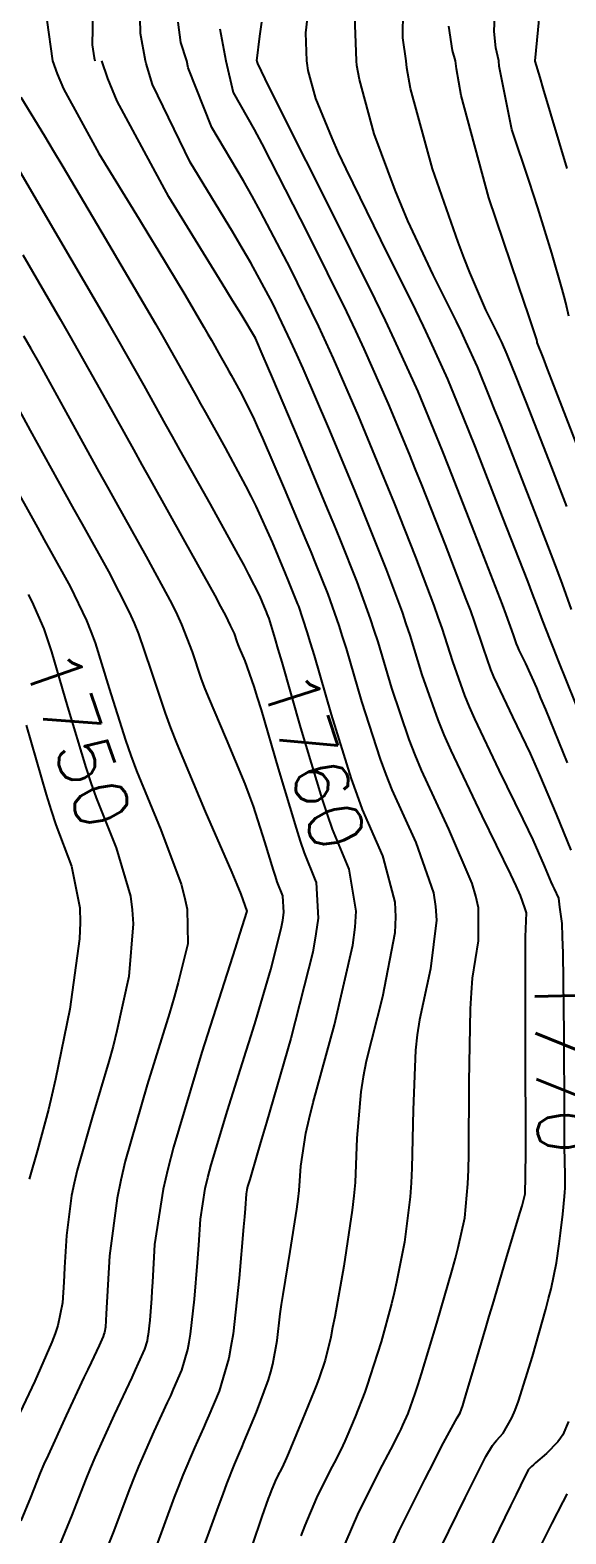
# Model space of a CAD drawing. Header units: metres. Extents: x 837117 to 838477, y 1189012 to 1191015.
# Drawn here: x 837784.2 to 837822.2, y 1189895.6 to 1190002.2 of the extents above; entities that cross this region are included whole.
import ezdxf

# ---------------------------------------------------------------- set-up
doc = ezdxf.new("R2010")
doc.units = ezdxf.units.M
doc.header["$LTSCALE"] = 0.3
doc.layers.add('COTAS 10', color=1, linetype='Continuous')
doc.layers.add('COTAS INT', color=252, linetype='Continuous')
doc.styles.get("Standard").update_dxf_attribs({"font": 'simplex.shx'})

msp = doc.modelspace()

# ---------------------------------------------------------------- linework, layer by layer
at = {"layer": 'COTAS 10'}
for points, elevation in [([(837822.227, 1189968.414), (837821.167, 1189971.167), (837819.348, 1189975.825), (837818.978, 1189976.769), (837818.665, 1189977.563), (837818.018, 1189979.182), (837817.621, 1189980.056), (837817.466, 1189980.38), (837817.291, 1189980.74), (837816.498, 1189982.338), (837815.36, 1189984.986), (837814.967, 1189986.007), (837814.541, 1189987.154), (837812.723, 1189992.338), (837811.168, 1189998.022), (837810.908, 1189999.485), (837810.84, 1190000), (837810.626, 1190001.619), (837810.662, 1190005.6)], 1780), ([(837813.298, 1189894.658), (837815.035, 1189898.193), (837815.407, 1189898.943), (837815.731, 1189899.593), (837816.505, 1189901.114), (837816.975, 1189901.897), (837817.108, 1189902.083), (837817.241, 1189902.255), (837817.73, 1189902.761), (837818.349, 1189903.85), (837818.565, 1189904.388), (837818.799, 1189905.03), (837819.802, 1189908.202), (837820.747, 1189911.558), (837820.944, 1189912.314), (837821.114, 1189912.996), (837821.493, 1189914.836), (837821.684, 1189916.188), (837821.734, 1189916.561), (837821.784, 1189916.935), (837821.956, 1189918.282), (837822.081, 1189919.522), (837822.102, 1189919.828), (837822.116, 1189920.118), (837822.115, 1189921.032), (837822.079, 1189923.056), (837822.071, 1189924.047), (837822.063, 1189925.225), (837822.041, 1189931.032), (837821.974, 1189936.782), (837821.937, 1189937.923), (837821.894, 1189938.87), (837821.751, 1189940.028), (837821.672, 1189940.662), (837821.352, 1189941.331), (837821.246, 1189941.57), (837821.133, 1189941.831), (837820.662, 1189942.968), (837819.852, 1189944.79), (837819.525, 1189945.483), (837819.153, 1189946.259), (837817.438, 1189949.743), (837815.712, 1189953.368), (837815.334, 1189954.233), (837814.998, 1189955.037), (837814.147, 1189957.438), (837813.399, 1189959.792), (837813.13, 1189960.566), (837812.833, 1189961.394), (837811.537, 1189964.828), (837810.018, 1189968.662), (837809.581, 1189969.742), (837809.138, 1189970.83), (837807.477, 1189974.828), (837805.698, 1189978.894), (837805.18, 1189980.025), (837804.651, 1189981.158), (837802.649, 1189985.271), (837800.532, 1189989.316), (837799.931, 1189990.406), (837799.323, 1189991.484), (837797.075, 1189995.271), (837795.396, 1189999.497), (837795.303, 1190000), (837794.878, 1190001.288), (837794.702, 1190002.722)], 1770), ([(837795.979, 1189893.234), (837797.559, 1189897.579), (837797.877, 1189898.445), (837798.144, 1189899.164), (837798.68, 1189900.545), (837799.042, 1189901.373), (837799.199, 1189901.744), (837799.381, 1189902.177), (837800.244, 1189904.251), (837801.092, 1189906.538), (837801.264, 1189907.105), (837801.41, 1189907.642), (837801.711, 1189909.341), (837801.928, 1189911.225), (837802.02, 1189911.878), (837802.127, 1189912.589), (837802.63, 1189915.634), (837803.107, 1189918.643), (837803.198, 1189919.331), (837803.271, 1189919.956), (837803.383, 1189921.688), (837803.747, 1189924.026), (837803.978, 1189925.032), (837804.266, 1189926.194), (837805.777, 1189931.688), (837807.08, 1189937.341), (837807.237, 1189938.604), (837807.306, 1189939.735), (837806.816, 1189942.727), (837805.642, 1189945.56), (837805.278, 1189946.591), (837804.898, 1189947.729), (837803.387, 1189952.727), (837802.056, 1189957.381), (837801.79, 1189958.3), (837801.567, 1189959.061), (837801.134, 1189960.475), (837800.998, 1189960.814), (837800.945, 1189960.946), (837800.877, 1189961.112), (837800.802, 1189961.293), (837800.475, 1189962.075), (837799.712, 1189963.609), (837799.363, 1189964.264), (837798.954, 1189965.019), (837796.977, 1189968.577), (837794.818, 1189972.427), (837794.294, 1189973.365), (837793.802, 1189974.248), (837792.292, 1189976.977), (837790.431, 1189980.263), (837789.717, 1189981.498), (837788.918, 1189982.873), (837785.315, 1189989.014), (837781.882, 1189994.842)], 1760), ([(837784.066, 1189962.171), (837784.334, 1189961.691), (837785.175, 1189959.74), (837785.442, 1189958.978), (837785.724, 1189958.12), (837786.864, 1189954.222), (837788.143, 1189949.935), (837788.511, 1189948.833), (837788.887, 1189947.767), (837790.295, 1189944.222), (837791.315, 1189940.816), (837791.446, 1189939.837), (837791.512, 1189938.844), (837791.2, 1189935.127), (837790.352, 1189931.272), (837790.079, 1189930.191), (837789.79, 1189929.104), (837788.607, 1189925.127), (837787.542, 1189921.404), (837787.326, 1189920.476), (837787.145, 1189919.592), (837786.777, 1189916.775), (837786.649, 1189914.506), (837786.619, 1189913.968), (837786.591, 1189913.469), (837786.508, 1189911.995), (837786.164, 1189910.404), (837785.971, 1189909.832), (837785.735, 1189909.202), (837784.532, 1189906.45), (837783.254, 1189903.747)], 1750)]:
    msp.add_lwpolyline(points, dxfattribs=dict(at, elevation=elevation))
at = {"layer": 'COTAS INT'}
for points, elevation in [([(837783.941, 1190033.593), (837786.648, 1190029.392), (837787.264, 1190028.325), (837787.821, 1190027.299), (837789.349, 1190023.941), (837790.154, 1190020.636), (837790.256, 1190019.643), (837790.304, 1190018.617), (837790.04, 1190014.632), (837789.459, 1190010.541), (837789.308, 1190009.448), (837789.16, 1190008.373), (837788.661, 1190004.632), (837788.605, 1190001.123), (837788.737, 1190000.194), (837788.779, 1190000)], 1766), ([(837822.259, 1189992.37), (837820.563, 1189998.062), (837820.343, 1189998.798), (837819.992, 1189999.976), (837819.989, 1190000), (837820.936, 1190009.783)], 1786), ([(837808.781, 1189892.319), (837810.365, 1189895.836), (837811.818, 1189898.776), (837812.169, 1189899.477), (837812.499, 1189900.128), (837813.505, 1189902.07), (837814.209, 1189903.382), (837814.347, 1189903.636), (837814.462, 1189903.843), (837814.672, 1189904.195), (837814.86, 1189904.731), (837814.96, 1189905.053), (837815.082, 1189905.451), (837815.695, 1189907.517), (837816.497, 1189910.238), (837816.737, 1189911.049), (837816.986, 1189911.884), (837817.948, 1189915.11), (837818.772, 1189917.879), (837818.932, 1189918.426), (837819.063, 1189918.878), (837819.293, 1189919.719), (837819.313, 1189920.979), (837819.318, 1189921.373), (837819.32, 1189922.338), (837819.32, 1189923.523), (837819.304, 1189929.633), (837819.296, 1189935.756), (837819.301, 1189936.949), (837819.31, 1189937.924), (837819.371, 1189939.633), (837819.25, 1189939.981), (837818.941, 1189940.86), (837818.64, 1189941.532), (837818.261, 1189942.348), (837816.234, 1189946.496), (837814.039, 1189951.124), (837813.553, 1189952.243), (837813.119, 1189953.292), (837811.995, 1189956.496), (837811.131, 1189959.31), (837810.862, 1189960.113), (837810.58, 1189960.928), (837809.456, 1189963.957), (837808.095, 1189967.376), (837807.663, 1189968.436), (837807.208, 1189969.545), (837805.368, 1189973.957), (837803.548, 1189978.194), (837803.106, 1189979.191), (837802.69, 1189980.113), (837801.411, 1189982.808), (837799.84, 1189985.679), (837799.241, 1189986.712), (837798.57, 1189987.848), (837795.552, 1189992.808), (837792.878, 1189998.316), (837792.424, 1189999.798), (837792.378, 1190000), (837792.017, 1190001.937), (837791.936, 1190006.384)], 1768), ([(837823.42, 1189953.1), (837821.656, 1189957.483), (837821.315, 1189958.336), (837821.037, 1189959.032), (837820.563, 1189960.244), (837820.086, 1189961.501), (837819.806, 1189962.226), (837819.461, 1189963.114), (837817.684, 1189967.684), (837815.753, 1189972.609), (837815.312, 1189973.721), (837814.911, 1189974.724), (837813.802, 1189977.44), (837812.559, 1189980.174), (837812.074, 1189981.188), (837811.528, 1189982.315), (837809.048, 1189987.313), (837806.594, 1189992.332), (837806.064, 1189993.47), (837805.599, 1189994.5), (837804.461, 1189997.313), (837803.916, 1189999.307), (837803.825, 1189999.819), (837803.801, 1190000), (837803.738, 1190001.964), (837804.023, 1190004.433)], 1776), ([(837822.574, 1189961.114), (837821.927, 1189962.92), (837821.614, 1189963.749), (837821.244, 1189964.722), (837820.129, 1189967.607), (837819.425, 1189969.425), (837817.55, 1189974.217), (837817.145, 1189975.245), (837816.788, 1189976.144), (837815.91, 1189978.311), (837815.09, 1189980.115), (837814.77, 1189980.784), (837814.41, 1189981.527), (837812.773, 1189984.826), (837810.977, 1189988.659), (837810.516, 1189989.739), (837810.07, 1189990.827), (837808.592, 1189994.826), (837807.542, 1189998.665), (837807.366, 1189999.652), (837807.32, 1190000), (837807.2, 1190003.782)], 1778), ([(837785.387, 1190002.881), (837785.794, 1190000), (837786.121, 1189999.079), (837786.572, 1189998.011), (837789.073, 1189993.433), (837791.941, 1189988.771), (837792.625, 1189987.65), (837793.26, 1189986.602), (837795.158, 1189983.433), (837796.51, 1189981.131), (837796.801, 1189980.631), (837797.057, 1189980.19), (837797.682, 1189979.091), (837798.136, 1189978.27), (837798.284, 1189978.005), (837798.442, 1189977.723), (837799.091, 1189976.565), (837800.003, 1189974.741), (837800.327, 1189974.038), (837800.681, 1189973.25), (837802.216, 1189969.69), (837803.744, 1189966.039), (837804.094, 1189965.192), (837804.412, 1189964.418), (837805.295, 1189962.216), (837806.074, 1189959.994), (837806.326, 1189959.207), (837806.593, 1189958.345), (837807.691, 1189954.611), (837809.009, 1189950.51), (837809.415, 1189949.417), (837809.84, 1189948.342), (837811.525, 1189944.611), (837812.783, 1189941.042), (837812.939, 1189940.068), (837813.011, 1189939.101), (837812.574, 1189935.66), (837811.788, 1189932.059), (837811.64, 1189930.991), (837811.521, 1189929.891), (837811.343, 1189925.66), (837811.259, 1189921.529), (837811.2, 1189920.492), (837811.125, 1189919.501), (837810.723, 1189916.308), (837810.164, 1189913.466), (837809.989, 1189912.697), (837809.806, 1189911.935), (837809.071, 1189909.246), (837808.31, 1189906.822), (837808.11, 1189906.228), (837807.914, 1189905.666), (837807.245, 1189903.916), (837806.65, 1189902.532), (837806.501, 1189902.202), (837806.36, 1189901.895), (837805.907, 1189900.978), (837805.443, 1189900.085), (837805.295, 1189899.793), (837805.138, 1189899.481), (837804.501, 1189898.192), (837803.666, 1189896.228), (837803.385, 1189895.491)], 1764), ([(837822.288, 1189950.251), (837820.743, 1189954.034), (837820.402, 1189954.847), (837820.1, 1189955.559), (837819.322, 1189957.285), (837818.865, 1189958.245), (837818.765, 1189958.473), (837818.676, 1189958.686), (837818.451, 1189959.322), (837817.937, 1189960.756), (837817.666, 1189961.473), (837817.34, 1189962.328), (837815.698, 1189966.569), (837813.865, 1189971.233), (837813.417, 1189972.354), (837812.996, 1189973.401), (837811.693, 1189976.569), (837810.028, 1189980.233), (837809.378, 1189981.593), (837808.646, 1189983.102), (837805.323, 1189989.801), (837802.211, 1189996.004), (837801.612, 1189997.201), (837801.128, 1189998.173), (837800.33, 1189999.801), (837800.29, 1189999.949), (837800.283, 1189999.987), (837800.281, 1190000), (837800.489, 1190001.748), (837800.619, 1190002.718)], 1774), ([(837822.376, 1189981.903), (837822.165, 1189982.854), (837822.047, 1189983.299), (837821.902, 1189983.822), (837821.162, 1189986.365), (837820.177, 1189989.568), (837819.878, 1189990.508), (837819.567, 1189991.47), (837818.348, 1189995.133), (837817.444, 1189999.615), (837817.415, 1190000), (837817.208, 1190000.91), (837817.084, 1190002.061), (837817.127, 1190003.267)], 1784), ([(837797.643, 1190002.245), (837798.071, 1190000), (837798.599, 1189997.734), (837800.077, 1189995.121), (837800.621, 1189994.101), (837801.224, 1189992.952), (837803.886, 1189987.734), (837806.612, 1189982.203), (837807.254, 1189980.858), (837807.847, 1189979.594), (837809.585, 1189975.699), (837811.067, 1189972.116), (837811.499, 1189971.048), (837811.941, 1189969.947), (837813.618, 1189965.699), (837815.087, 1189961.861), (837815.398, 1189961.02), (837815.668, 1189960.274), (837816.299, 1189958.38), (837816.837, 1189956.862), (837817.049, 1189956.353), (837817.288, 1189955.806), (837818.38, 1189953.514), (837819.626, 1189950.909), (837819.964, 1189950.165), (837820.298, 1189949.412), (837821.475, 1189946.609), (837822.522, 1189944.078)], 1772), ([(837822.928, 1189972.856), (837821.175, 1189977.361), (837820.84, 1189978.223), (837820.571, 1189978.919), (837820.141, 1189980.038), (837820.138, 1189980.067), (837820.138, 1189980.074), (837820.137, 1189980.082), (837820.134, 1189980.108), (837820.123, 1189980.162), (837820.116, 1189980.187), (837820.108, 1189980.216), (837820.066, 1189980.36), (837819.519, 1189981.988), (837819.193, 1189982.953), (837818.79, 1189984.141), (837816.705, 1189990.291), (837814.739, 1189997.543), (837814.412, 1189999.427), (837814.339, 1190000), (837814.145, 1190000.732), (837813.876, 1190002.443)], 1782), ([(837806.151, 1189894.058), (837807.433, 1189897.014), (837808.486, 1189899.142), (837808.744, 1189899.658), (837808.989, 1189900.14), (837809.755, 1189901.616), (837810.355, 1189902.775), (837810.495, 1189903.058), (837810.625, 1189903.324), (837810.998, 1189904.151), (837811.491, 1189905.571), (837811.696, 1189906.211), (837811.93, 1189906.958), (837813.022, 1189910.549), (837814.108, 1189914.304), (837814.339, 1189915.154), (837814.539, 1189915.922), (837815.008, 1189918.013), (837815.221, 1189920.437), (837815.26, 1189921.415), (837815.29, 1189922.526), (837815.323, 1189927.646), (837815.408, 1189932.823), (837815.471, 1189933.97), (837815.549, 1189934.992), (837815.973, 1189937.646), (837815.976, 1189939.98), (837815.789, 1189940.8), (837815.522, 1189941.695), (837813.88, 1189945.553), (837811.94, 1189949.733), (837811.484, 1189950.83), (837811.064, 1189951.901), (837809.843, 1189955.553), (837808.862, 1189958.827), (837808.594, 1189959.66), (837808.327, 1189960.461), (837807.376, 1189963.087), (837806.172, 1189966.091), (837805.746, 1189967.13), (837805.279, 1189968.259), (837803.26, 1189973.087), (837801.398, 1189977.494), (837801.032, 1189978.358), (837800.729, 1189979.068), (837800.173, 1189980.345), (837799.149, 1189982.042), (837798.551, 1189983.017), (837797.816, 1189984.211), (837794.029, 1189990.345), (837790.361, 1189997.136), (837789.701, 1189998.744), (837789.276, 1190000)], 1766), ([(837783.557, 1189997.425), (837785.232, 1189994.665), (837785.846, 1189993.638), (837786.526, 1189992.496), (837789.528, 1189987.425), (837792.451, 1189982.447), (837793.082, 1189981.365), (837793.635, 1189980.411), (837794.987, 1189978.034), (837795.969, 1189976.259), (837796.289, 1189975.685), (837796.63, 1189975.075), (837798.034, 1189972.571), (837799.478, 1189969.88), (837799.845, 1189969.151), (837800.196, 1189968.429), (837801.345, 1189965.883), (837802.273, 1189963.666), (837802.485, 1189963.152), (837802.678, 1189962.682), (837803.151, 1189961.507), (837803.215, 1189961.345), (837803.821, 1189959.527), (837804.058, 1189958.754), (837804.325, 1189957.863), (837805.539, 1189953.669), (837806.953, 1189949.12), (837807.347, 1189948.004), (837807.741, 1189946.951), (837809.171, 1189943.669), (837809.217, 1189943.5), (837810.044, 1189940.388), (837810.088, 1189939.336), (837810.046, 1189938.221), (837809.176, 1189933.674), (837808.027, 1189929.127), (837807.809, 1189928.011), (837807.634, 1189926.958), (837807.363, 1189923.674), (837807.228, 1189920.533), (837807.139, 1189919.569), (837807.028, 1189918.566), (837806.438, 1189914.603), (837805.789, 1189911.01), (837805.639, 1189910.239), (837805.503, 1189909.566), (837805.12, 1189907.942), (837804.69, 1189906.686), (837804.524, 1189906.244), (837804.337, 1189905.762), (837803.491, 1189903.68), (837802.675, 1189901.74), (837802.507, 1189901.346), (837802.365, 1189901.015), (837802.059, 1189900.341), (837801.897, 1189900.03), (837801.845, 1189899.928), (837801.791, 1189899.819), (837801.569, 1189899.37), (837801.278, 1189898.685), (837801.18, 1189898.428), (837801.074, 1189898.142), (837800.63, 1189896.864), (837799.928, 1189894.839)], 1762), ([(837783.677, 1189986.236), (837786.337, 1189981.683), (837786.996, 1189980.539), (837787.621, 1189979.446), (837789.597, 1189975.92), (837791.52, 1189972.442), (837792.111, 1189971.379), (837792.728, 1189970.274), (837795.168, 1189965.92), (837797.29, 1189962.101), (837797.705, 1189961.332), (837798.046, 1189960.689), (837798.388, 1189959.975), (837798.658, 1189959.41), (837798.85, 1189958.832), (837798.927, 1189958.631), (837799.013, 1189958.412), (837799.41, 1189957.474), (837800.055, 1189955.663), (837800.299, 1189954.895), (837800.57, 1189954.01), (837801.785, 1189949.849), (837803.046, 1189945.621), (837803.347, 1189944.694), (837803.627, 1189943.872), (837804.397, 1189941.949), (837804.462, 1189941.785), (837804.613, 1189939.24), (837804.461, 1189938.13), (837804.226, 1189936.843), (837802.677, 1189930.733), (837800.955, 1189924.785), (837800.61, 1189923.6), (837800.323, 1189922.616), (837799.764, 1189920.733), (837799.614, 1189920.23), (837799.584, 1189920.116), (837799.559, 1189920.012), (837799.513, 1189919.73), (837799.431, 1189918.685), (837799.384, 1189918.1), (837799.326, 1189917.388), (837799.027, 1189913.753), (837798.583, 1189909.805), (837798.435, 1189908.896), (837798.274, 1189908.067), (837797.601, 1189905.74), (837796.877, 1189904.024), (837796.685, 1189903.581), (837796.496, 1189903.152), (837795.843, 1189901.717), (837795.03, 1189899.789), (837794.74, 1189899.049), (837794.422, 1189898.219), (837793.041, 1189894.478)], 1758), ([(837788.679, 1189892.149), (837790.104, 1189895.721), (837791.286, 1189898.859), (837791.603, 1189899.653), (837791.915, 1189900.413), (837793.005, 1189902.889), (837793.95, 1189904.93), (837794.17, 1189905.418), (837794.373, 1189905.871), (837794.959, 1189907.228), (837795.382, 1189908.691), (837795.483, 1189909.213), (837795.577, 1189909.784), (837795.855, 1189912.267), (837796.06, 1189914.846), (837796.107, 1189915.477), (837796.15, 1189916.073), (837796.269, 1189917.928), (837796.62, 1189920.095), (837796.809, 1189920.888), (837797.037, 1189921.764), (837798.193, 1189925.623), (837799.525, 1189929.836), (837799.864, 1189930.935), (837800.191, 1189932.005), (837801.264, 1189935.623), (837801.996, 1189938.509), (837802.107, 1189939.117), (837802.179, 1189939.641), (837802.107, 1189940.843), (837801.713, 1189941.829), (837801.581, 1189942.217), (837801.439, 1189942.655), (837800.843, 1189944.652), (837800.023, 1189947.179), (837799.739, 1189947.952), (837799.431, 1189948.756), (837798.113, 1189951.921), (837796.845, 1189954.922), (837796.569, 1189955.621), (837796.324, 1189956.264), (837795.71, 1189958.113), (837794.966, 1189960.047), (837794.639, 1189960.744), (837794.261, 1189961.511), (837792.46, 1189964.863), (837790.304, 1189968.713), (837789.703, 1189969.794), (837789.099, 1189970.881), (837786.902, 1189974.863), (837784.811, 1189978.629), (837784.275, 1189979.58), (837783.757, 1189980.492)], 1756), ([(837782.001, 1189977.811), (837784.207, 1189973.805), (837786.679, 1189969.321), (837787.295, 1189968.208), (837787.881, 1189967.152), (837789.751, 1189963.805), (837791.232, 1189960.92), (837791.574, 1189960.155), (837791.885, 1189959.405), (837792.761, 1189956.816), (837793.768, 1189953.765), (837794.161, 1189952.724), (837794.604, 1189951.597), (837796.62, 1189946.816), (837798.495, 1189942.486), (837798.849, 1189941.643), (837799.133, 1189940.955), (837799.561, 1189939.757), (837799.051, 1189938.108), (837798.742, 1189937.135), (837798.361, 1189935.939), (837796.379, 1189929.757), (837794.371, 1189923.018), (837793.973, 1189921.471), (837793.644, 1189920.062), (837793.025, 1189916.127), (837792.868, 1189913.462), (837792.83, 1189912.854), (837792.794, 1189912.303), (837792.684, 1189910.782), (837792.57, 1189909.764), (837792.531, 1189909.53), (837792.49, 1189909.316), (837792.316, 1189908.716), (837791.87, 1189907.719), (837791.656, 1189907.255), (837791.404, 1189906.709), (837790.167, 1189904.061), (837788.8, 1189901.038), (837788.466, 1189900.256), (837788.15, 1189899.499), (837787.167, 1189896.965), (837786.01, 1189894.149)], 1754), ([(837782.748, 1189970.498), (837784.716, 1189966.927), (837785.196, 1189966.06), (837785.648, 1189965.246), (837787.042, 1189962.748), (837788.204, 1189960.33), (837788.508, 1189959.567), (837788.804, 1189958.763), (837789.813, 1189955.519), (837790.955, 1189951.85), (837791.336, 1189950.778), (837791.745, 1189949.682), (837793.457, 1189945.519), (837794.905, 1189941.651), (837795.148, 1189940.74), (837795.322, 1189939.899), (837795.381, 1189937.442), (837794.701, 1189934.69), (837794.411, 1189933.663), (837794.075, 1189932.522), (837792.493, 1189927.442), (837790.947, 1189922.037), (837790.634, 1189920.69), (837790.371, 1189919.408), (837789.837, 1189915.319), (837789.605, 1189911.221), (837789.552, 1189910.275), (837789.471, 1189909.903), (837789.426, 1189909.769), (837789.371, 1189909.622), (837789.09, 1189908.979), (837788.523, 1189907.774), (837788.287, 1189907.273), (837788.018, 1189906.7), (837786.763, 1189904.023), (837785.476, 1189901.215), (837785.187, 1189900.558), (837784.927, 1189899.954), (837784.23, 1189898.209), (837783.547, 1189896.547)], 1752), ([(837783.916, 1189952.925), (837785.33, 1189948.02), (837785.687, 1189946.887), (837786.028, 1189945.852), (837787.132, 1189942.925), (837787.726, 1189939.981), (837787.745, 1189938.934), (837787.701, 1189937.788), (837787.02, 1189932.812), (837786.003, 1189927.854), (837785.748, 1189926.719), (837785.504, 1189925.686), (837784.721, 1189922.812), (837784.137, 1189920.77)], 1748), ([(837822.358, 1189903.598), (837821.942, 1189902.65), (837821.781, 1189902.401), (837821.601, 1189902.158), (837820.789, 1189901.328), (837820.02, 1189900.666), (837819.868, 1189900.529), (837819.742, 1189900.412), (837819.505, 1189900.158), (837818.963, 1189899.059), (837818.644, 1189898.41), (837818.253, 1189897.611), (837816.23, 1189893.481)], 1772), ([(837820.092, 1189894.168), (837821.203, 1189896.379), (837821.977, 1189897.908), (837822.132, 1189898.217), (837822.261, 1189898.477)], 1774)]:
    msp.add_lwpolyline(points, dxfattribs=dict(at, elevation=elevation))

# ---------------------------------------------------------------- texts
at = {"layer": 'COTAS 10', "char_height": 3.8, "attachment_point": 7}
for s, insert, rotation in [('1750', (837783.679, 1189957.492, 1750), 289.1463), ('1760', (837800.536, 1189956.044, 1760), 287.83408), ('1770', (837819.932, 1189935.501, 1770), 271.17571)]:
    msp.add_mtext(s, dxfattribs=dict(at, insert=insert, rotation=rotation))

doc.saveas('drawing.dxf')
